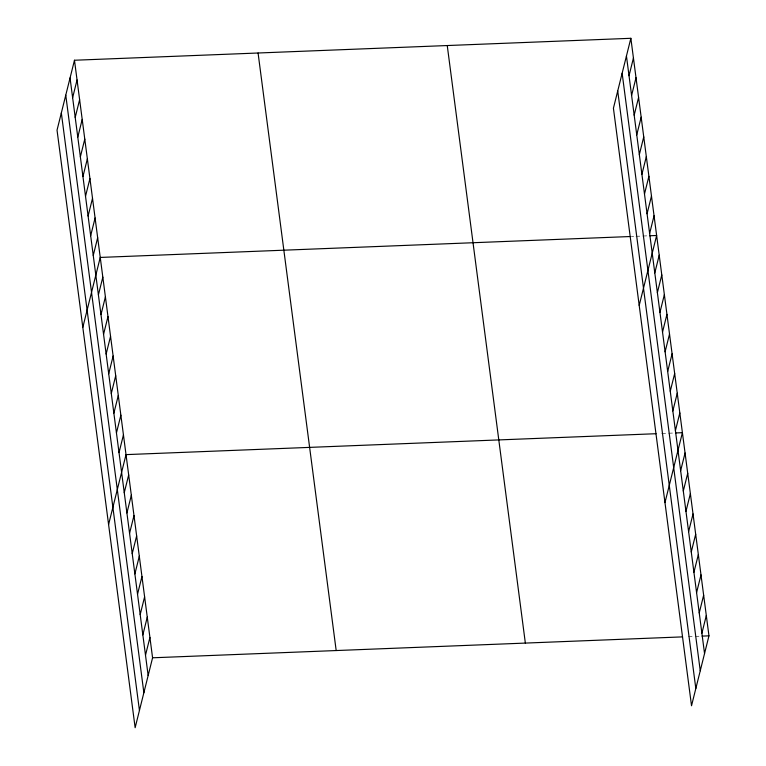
<?xml version="1.0" encoding="UTF-8"?>
<svg xmlns="http://www.w3.org/2000/svg" width="766" height="766" viewBox="0 0 766 766"><rect width="100%" height="100%" fill="white"/><g stroke="black" fill="none" stroke-linecap="round" stroke-linejoin="round"><path stroke-width="0.57" stroke-dasharray="3.83 2.87" d="M631.385 236.483L633.683 236.397M635.972 236.301L641.717 236.081M642.856 236.033L648.601 235.804M661.747 433.489L667.483 433.269M668.632 433.221L674.377 432.991M688.308 636.651L694.044 636.431M695.193 636.383L700.928 636.153"/><path stroke-width="1.15" d="M74.474 60.246L57.038 130.163L135.142 727.7L152.578 657.793L74.474 60.246L630.858 38.3L708.962 635.837L691.526 705.754L613.422 108.207L630.858 38.3M72.636 97.684L77.05 79.97M75.212 117.399L79.626 99.685M77.787 137.114L82.201 119.41M80.363 156.839L84.777 139.125M82.939 176.553L87.353 158.84M85.514 196.278L89.938 178.564M88.1 215.993L92.514 198.279M90.675 235.708L95.089 218.004M93.251 255.432L97.665 237.719M82.814 327.35L100.241 257.433L630.236 236.531M98.402 294.872L102.826 277.158M100.988 314.587L105.402 296.873M103.563 334.311L107.977 316.597M106.139 354.026L110.553 336.312M108.715 373.741L113.129 356.027M111.29 393.465L115.704 375.752M113.866 413.18L118.29 395.467M116.451 432.905L120.865 415.191M119.027 452.62L123.441 434.906M108.59 524.538L126.017 454.621L656.012 433.719M124.255 492.653L128.678 474.939M126.917 512.971L131.331 495.257M129.569 533.289L133.983 515.575M132.221 553.607L136.645 535.894M134.883 573.916L139.297 556.212M137.535 594.234L141.949 576.52M140.188 614.552L144.611 596.838M142.849 634.87L147.264 617.157M145.502 655.189L149.916 637.475M629.02 75.729L633.434 58.015M631.596 95.453L636.01 77.739M634.171 115.168L638.585 97.454M636.747 134.893L641.171 117.179M639.332 154.608L643.746 136.894M641.908 174.322L646.322 156.609M644.484 194.047L648.898 176.333M647.059 213.762L651.473 196.048M649.635 233.486L654.049 215.773M639.198 305.395L656.634 235.488L649.75 235.756M654.796 272.916L659.21 255.202M657.372 292.641L661.786 274.927M659.947 312.356L664.361 294.642M662.523 332.08L666.937 314.366M665.099 351.795L669.522 334.081M667.684 371.51L672.098 353.806M670.26 391.235L674.674 373.521M672.835 410.949L677.249 393.236M675.411 430.674L679.825 412.96M664.974 502.592L682.401 432.675L675.516 432.953M680.648 470.707L685.063 452.993M683.301 491.025L687.715 473.311M685.953 511.334L690.377 493.63M688.615 531.652L693.029 513.938M691.267 551.97L695.681 534.256M693.919 572.288L698.343 554.574M696.581 592.606L700.995 574.893M699.234 612.924L703.648 595.211M701.886 633.233L706.309 615.519M152.578 657.793L682.563 636.881M702.077 636.115L708.962 635.837M626.444 56.014L704.548 653.551M622.145 73.239L700.248 670.777M617.722 90.982L695.825 688.529M447.248 45.539L525.352 643.086M258.075 53.007L336.178 650.545M70.051 77.96L148.154 675.507M65.761 95.185L143.864 692.723M61.337 112.937L139.441 710.475"/></g></svg>
